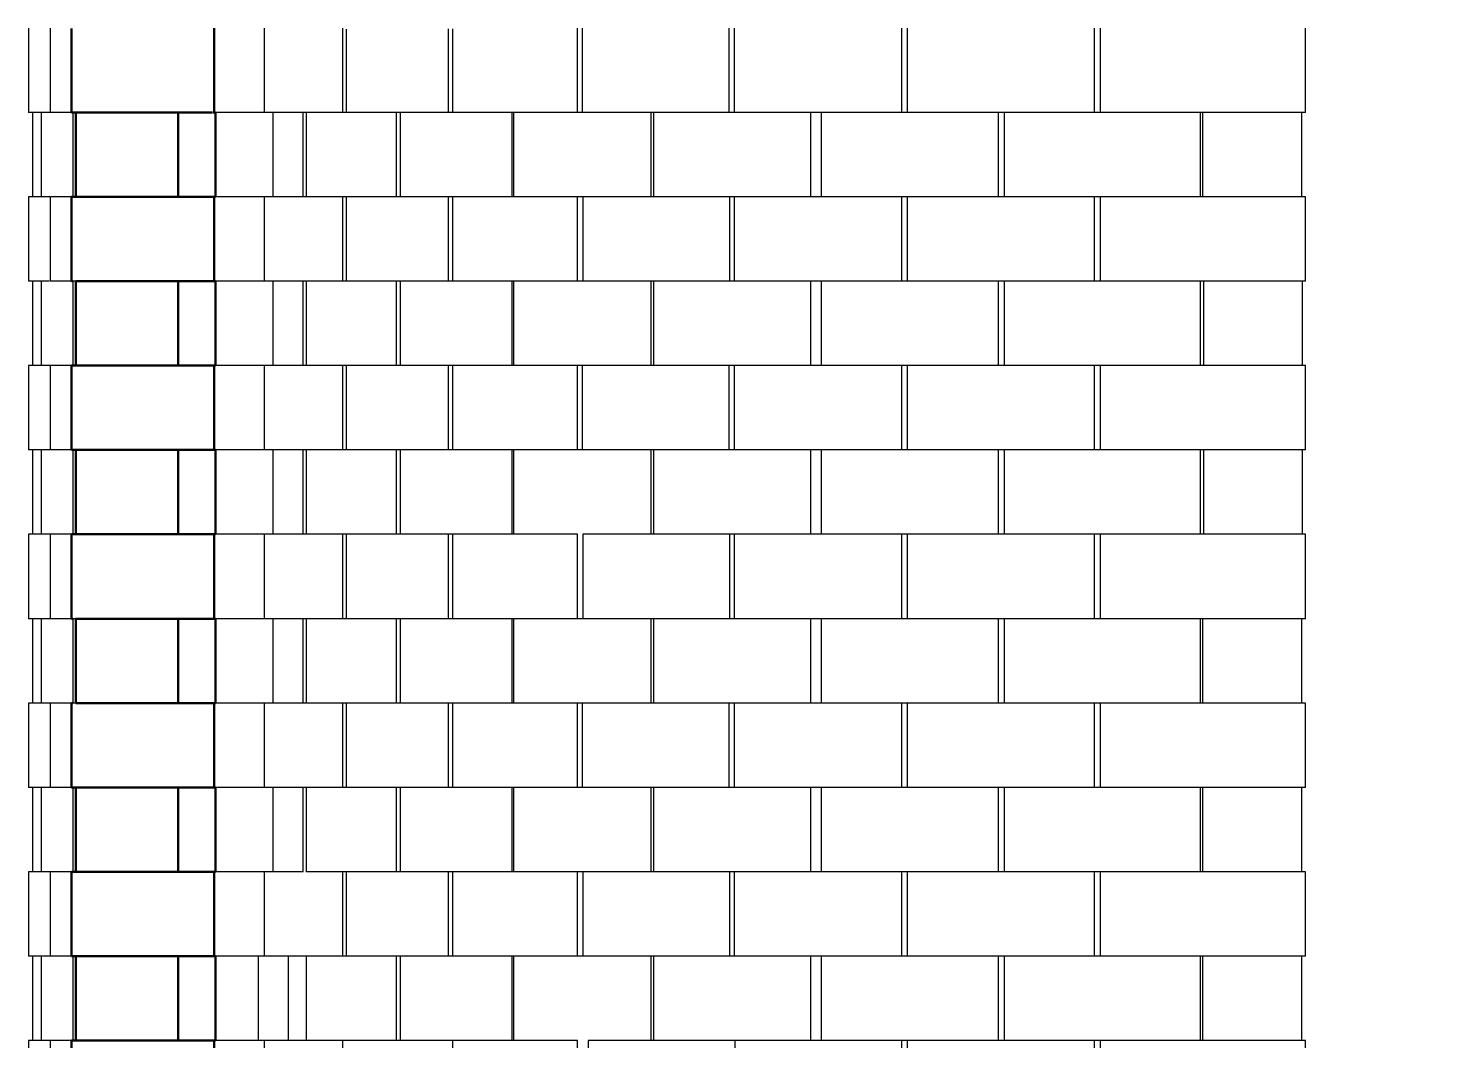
# Model space of a CAD drawing. Header units: millimetres. Extents: x 507.9 to 541, y 40.2 to 69.3.
# Drawn here: x 534.269 to 535.276, y 63.929 to 64.649 of the extents above; entities that cross this region are included whole.
import ezdxf

# ---------------------------------------------------------------- set-up
doc = ezdxf.new("R2010")
doc.units = ezdxf.units.MM
doc.layers.add('Make2D$Visible$ClippingPlaneIntersections', color=7, linetype='Continuous', lineweight=50, true_color=0x000000)
doc.layers.add('Make2D$Visible$Curves', color=7, linetype='Continuous', true_color=0x000000)

msp = doc.modelspace()

# ---------------------------------------------------------------- linework, layer by layer
at = {"layer": 'Make2D$Visible$ClippingPlaneIntersections', "color": 18, "true_color": 0x000000}
for points in [[(534.2996, 64.64885), (534.2996, 64.61893), (534.2996, 64.589)], [(534.40093, 64.589), (534.40093, 64.619), (534.40093, 64.649)], [(534.2996, 64.589), (534.34971, 64.589), (534.39982, 64.589)], [(534.30252, 64.529), (534.30252, 64.559), (534.30252, 64.589)], [(534.37542, 64.589), (534.37542, 64.559), (534.37542, 64.529)], [(534.40018, 64.589), (534.40055, 64.589), (534.40093, 64.589)], [(534.40093, 64.589), (534.40146, 64.589), (534.40199, 64.589)], [(534.40199, 64.529), (534.40199, 64.559), (534.40199, 64.589)], [(534.2996, 64.529), (534.35026, 64.529), (534.40093, 64.529)], [(534.2996, 64.529), (534.2996, 64.499), (534.2996, 64.469)], [(534.40093, 64.469), (534.40093, 64.499), (534.40093, 64.529)], [(534.40093, 64.529), (534.40146, 64.529), (534.40199, 64.529)], [(534.2996, 64.469), (534.30006, 64.469), (534.30053, 64.469)], [(534.30252, 64.469), (534.35172, 64.469), (534.40093, 64.469)], [(534.30252, 64.409), (534.30252, 64.439), (534.30252, 64.469)], [(534.37542, 64.469), (534.37542, 64.439), (534.37542, 64.409)], [(534.40093, 64.469), (534.40146, 64.469), (534.40199, 64.469)], [(534.40199, 64.409), (534.40199, 64.439), (534.40199, 64.469)], [(534.2996, 64.409), (534.34981, 64.409), (534.40002, 64.409)], [(534.2996, 64.40872), (534.2996, 64.37886), (534.2996, 64.349)], [(534.40002, 64.409), (534.40101, 64.409), (534.40199, 64.409)], [(534.40093, 64.349), (534.40093, 64.379), (534.40093, 64.409)], [(534.2996, 64.349), (534.34966, 64.349), (534.39972, 64.349)], [(534.30252, 64.289), (534.30252, 64.319), (534.30252, 64.349)], [(534.37542, 64.349), (534.37542, 64.319), (534.37542, 64.289)], [(534.39972, 64.349), (534.40085, 64.349), (534.40199, 64.349)], [(534.40199, 64.289), (534.40199, 64.319), (534.40199, 64.349)], [(534.2996, 64.289), (534.34966, 64.289), (534.39973, 64.289)], [(534.2996, 64.289), (534.2996, 64.259), (534.2996, 64.229)], [(534.39973, 64.289), (534.40086, 64.289), (534.40199, 64.289)], [(534.40093, 64.229), (534.40093, 64.259), (534.40093, 64.289)], [(534.2996, 64.229), (534.30006, 64.229), (534.30053, 64.229)], [(534.30252, 64.229), (534.35119, 64.229), (534.39986, 64.229)], [(534.30252, 64.169), (534.30252, 64.199), (534.30252, 64.229)], [(534.37542, 64.229), (534.37542, 64.199), (534.37542, 64.169)], [(534.39986, 64.229), (534.40093, 64.229), (534.40199, 64.229)], [(534.40199, 64.169), (534.40199, 64.199), (534.40199, 64.229)], [(534.2996, 64.169), (534.30006, 64.169), (534.30053, 64.169)], [(534.2996, 64.169), (534.2996, 64.139), (534.2996, 64.109)], [(534.30252, 64.169), (534.35172, 64.169), (534.40093, 64.169)], [(534.40093, 64.109), (534.40093, 64.139), (534.40093, 64.169)], [(534.40093, 64.169), (534.40146, 64.169), (534.40199, 64.169)], [(534.2996, 64.109), (534.33741, 64.109), (534.37523, 64.109)], [(534.30252, 64.049), (534.30252, 64.079), (534.30252, 64.109)], [(534.37542, 64.109), (534.38871, 64.109), (534.40199, 64.109)], [(534.37542, 64.109), (534.37542, 64.079), (534.37542, 64.049)], [(534.40199, 64.049), (534.40199, 64.079), (534.40199, 64.109)], [(534.2996, 64.049), (534.35026, 64.049), (534.40093, 64.049)], [(534.2996, 64.049), (534.2996, 64.019), (534.2996, 63.989)], [(534.40093, 64.049), (534.40146, 64.049), (534.40199, 64.049)], [(534.40093, 63.989), (534.40093, 64.019), (534.40093, 64.049)], [(534.2996, 63.989), (534.35026, 63.989), (534.40093, 63.989)], [(534.30252, 63.929), (534.30252, 63.959), (534.30252, 63.989)], [(534.37542, 63.989), (534.37542, 63.959), (534.37542, 63.929)], [(534.40093, 63.989), (534.40146, 63.989), (534.40199, 63.989)], [(534.40199, 63.929), (534.40199, 63.959), (534.40199, 63.989)], [(534.2996, 63.929), (534.35026, 63.929), (534.40093, 63.929)], [(534.2996, 63.929), (534.2996, 63.899), (534.2996, 63.869)], [(534.40093, 63.929), (534.40146, 63.929), (534.40199, 63.929)], [(534.40093, 63.869), (534.40093, 63.899), (534.40093, 63.929)]]:
    msp.add_open_spline(points, degree=2, dxfattribs=at)
at = {"layer": 'Make2D$Visible$Curves', "color": 18, "lineweight": -3, "true_color": 0x000000}
for points in [[(534.26892, 64.649), (534.26892, 64.619), (534.26892, 64.589)], [(534.28438, 64.649), (534.28438, 64.619), (534.28438, 64.589)], [(534.43665, 64.649), (534.43665, 64.619), (534.43665, 64.589)], [(534.49253, 64.589), (534.49253, 64.619), (534.49253, 64.649)], [(534.49491, 64.64835), (534.49491, 64.61867), (534.49491, 64.589)], [(534.56766, 64.589), (534.56766, 64.61878), (534.56766, 64.64856)], [(534.57042, 64.64849), (534.57042, 64.61875), (534.57042, 64.589)], [(534.65946, 64.589), (534.65946, 64.619), (534.65946, 64.649)], [(534.66258, 64.649), (534.66258, 64.619), (534.66258, 64.589)], [(534.76722, 64.589), (534.76722, 64.619), (534.76722, 64.649)], [(534.77067, 64.649), (534.77067, 64.619), (534.77067, 64.589)], [(534.89006, 64.589), (534.89006, 64.619), (534.89006, 64.649)], [(534.89383, 64.649), (534.89383, 64.619), (534.89383, 64.589)], [(535.02703, 64.589), (535.02703, 64.619), (535.02703, 64.649)], [(535.03107, 64.649), (535.03107, 64.619), (535.03107, 64.589)], [(535.17702, 64.589), (535.17702, 64.619), (535.17702, 64.649)], [(534.28357, 64.589), (534.27625, 64.589), (534.26892, 64.589)], [(534.27172, 64.589), (534.27172, 64.559), (534.27172, 64.529)], [(534.27786, 64.589), (534.27786, 64.55929), (534.27786, 64.52957)], [(534.28477, 64.589), (534.28417, 64.589), (534.28357, 64.589)], [(534.2996, 64.589), (534.29199, 64.589), (534.28438, 64.589)], [(534.30053, 64.589), (534.30053, 64.559), (534.30053, 64.529)], [(534.43665, 64.589), (534.41932, 64.589), (534.40199, 64.589)], [(534.4426, 64.589), (534.43962, 64.589), (534.43665, 64.589)], [(534.4426, 64.589), (534.4426, 64.559), (534.4426, 64.529)], [(534.46424, 64.589), (534.45342, 64.589), (534.4426, 64.589)], [(534.46614, 64.589), (534.46519, 64.589), (534.46424, 64.589)], [(534.46424, 64.529), (534.46424, 64.559), (534.46424, 64.589)], [(534.53061, 64.589), (534.49851, 64.589), (534.46641, 64.589)], [(534.46641, 64.589), (534.46641, 64.559), (534.46641, 64.529)], [(534.53061, 64.529), (534.53061, 64.559), (534.53061, 64.589)], [(534.53318, 64.589), (534.5319, 64.589), (534.53061, 64.589)], [(534.61399, 64.589), (534.57358, 64.589), (534.53318, 64.589)], [(534.53318, 64.589), (534.53318, 64.559), (534.53318, 64.529)], [(534.61276, 64.589), (534.61276, 64.559), (534.61276, 64.529)], [(534.62372, 64.589), (534.61885, 64.589), (534.61399, 64.589)], [(534.61399, 64.529), (534.61399, 64.559), (534.61399, 64.589)], [(534.66292, 64.589), (534.64332, 64.589), (534.62372, 64.589)], [(534.71364, 64.589), (534.68811, 64.589), (534.66258, 64.589)], [(534.71178, 64.529), (534.71178, 64.559), (534.71178, 64.589)], [(534.82537, 64.589), (534.76939, 64.589), (534.7134, 64.589)], [(534.7134, 64.589), (534.7134, 64.559), (534.7134, 64.529)], [(534.82537, 64.529), (534.82537, 64.559), (534.82537, 64.589)], [(534.83257, 64.589), (534.82897, 64.589), (534.82537, 64.589)], [(534.95884, 64.589), (534.8957, 64.589), (534.83257, 64.589)], [(534.83257, 64.589), (534.83257, 64.559), (534.83257, 64.529)], [(534.95884, 64.529), (534.95884, 64.559), (534.95884, 64.589)], [(534.96275, 64.589), (534.96079, 64.589), (534.95884, 64.589)], [(535.10233, 64.589), (535.03254, 64.589), (534.96275, 64.589)], [(534.96275, 64.589), (534.96275, 64.559), (534.96275, 64.529)], [(535.10233, 64.529), (535.10233, 64.559), (535.10233, 64.589)], [(535.10389, 64.589), (535.10311, 64.589), (535.10233, 64.589)], [(535.10392, 64.589), (535.10392, 64.559), (535.10392, 64.529)], [(535.17441, 64.589), (535.13916, 64.589), (535.10392, 64.589)], [(535.17702, 64.589), (535.17571, 64.589), (535.17441, 64.589)], [(535.17441, 64.529), (535.17441, 64.559), (535.17441, 64.589)], [(534.28357, 64.529), (534.27625, 64.529), (534.26892, 64.529)], [(534.26892, 64.529), (534.26892, 64.499), (534.26892, 64.469)], [(534.28438, 64.529), (534.28398, 64.529), (534.28357, 64.529)], [(534.28438, 64.529), (534.28438, 64.499), (534.28438, 64.469)], [(534.2996, 64.529), (534.29227, 64.529), (534.28494, 64.529)], [(534.39972, 64.52936), (534.39972, 64.52918), (534.39972, 64.529)], [(534.43665, 64.529), (534.41932, 64.529), (534.40199, 64.529)], [(534.4426, 64.529), (534.43962, 64.529), (534.43665, 64.529)], [(534.43665, 64.529), (534.43665, 64.499), (534.43665, 64.469)], [(534.46424, 64.529), (534.45342, 64.529), (534.4426, 64.529)], [(534.46641, 64.529), (534.46532, 64.529), (534.46424, 64.529)], [(534.53061, 64.529), (534.49851, 64.529), (534.46641, 64.529)], [(534.49253, 64.469), (534.49253, 64.499), (534.49253, 64.529)], [(534.49491, 64.529), (534.49491, 64.499), (534.49491, 64.469)], [(534.53318, 64.529), (534.5319, 64.529), (534.53061, 64.529)], [(534.61399, 64.529), (534.57358, 64.529), (534.53318, 64.529)], [(534.56766, 64.469), (534.56766, 64.499), (534.56766, 64.529)], [(534.57042, 64.529), (534.57042, 64.499), (534.57042, 64.469)], [(534.65946, 64.529), (534.63673, 64.529), (534.61399, 64.529)], [(534.66305, 64.529), (534.66126, 64.529), (534.65946, 64.529)], [(534.65946, 64.469), (534.65946, 64.499), (534.65946, 64.529)], [(534.76769, 64.529), (534.71537, 64.529), (534.66305, 64.529)], [(534.66305, 64.529), (534.66305, 64.499), (534.66305, 64.469)], [(534.76769, 64.469), (534.76769, 64.499), (534.76769, 64.529)], [(534.77335, 64.529), (534.77052, 64.529), (534.76769, 64.529)], [(534.77067, 64.529), (534.77067, 64.499), (534.77067, 64.469)], [(534.82028, 64.529), (534.79681, 64.529), (534.77335, 64.529)], [(534.82537, 64.529), (534.82282, 64.529), (534.82028, 64.529)], [(534.83257, 64.529), (534.82897, 64.529), (534.82537, 64.529)], [(534.95884, 64.529), (534.8957, 64.529), (534.83257, 64.529)], [(534.89006, 64.469), (534.89006, 64.499), (534.89006, 64.529)], [(534.89383, 64.529), (534.89383, 64.499), (534.89383, 64.469)], [(534.96275, 64.529), (534.96079, 64.529), (534.95884, 64.529)], [(535.10233, 64.529), (535.03254, 64.529), (534.96275, 64.529)], [(535.02703, 64.469), (535.02703, 64.499), (535.02703, 64.529)], [(535.03107, 64.52856), (535.03107, 64.49878), (535.03107, 64.469)], [(535.10432, 64.529), (535.10332, 64.529), (535.10233, 64.529)], [(535.17441, 64.529), (535.13916, 64.529), (535.10392, 64.529)], [(535.17702, 64.529), (535.17571, 64.529), (535.17441, 64.529)], [(535.17702, 64.469), (535.17702, 64.499), (535.17702, 64.529)], [(534.28357, 64.469), (534.27625, 64.469), (534.26892, 64.469)], [(534.27172, 64.469), (534.27172, 64.439), (534.27172, 64.409)], [(534.27786, 64.469), (534.27786, 64.439), (534.27786, 64.409)], [(534.2996, 64.469), (534.29199, 64.469), (534.28438, 64.469)], [(534.30252, 64.469), (534.30152, 64.469), (534.30053, 64.469)], [(534.30053, 64.469), (534.30053, 64.439), (534.30053, 64.409)], [(534.34573, 64.469), (534.32412, 64.469), (534.30252, 64.469)], [(534.43665, 64.469), (534.41932, 64.469), (534.40199, 64.469)], [(534.4426, 64.469), (534.43962, 64.469), (534.43665, 64.469)], [(534.4426, 64.469), (534.4426, 64.439), (534.4426, 64.409)], [(534.46424, 64.469), (534.45342, 64.469), (534.4426, 64.469)], [(534.46714, 64.469), (534.46569, 64.469), (534.46424, 64.469)], [(534.46424, 64.409), (534.46424, 64.439), (534.46424, 64.469)], [(534.46641, 64.469), (534.46641, 64.439), (534.46641, 64.409)], [(534.53061, 64.469), (534.49879, 64.469), (534.46698, 64.469)], [(534.53061, 64.409), (534.53061, 64.439), (534.53061, 64.469)], [(534.53318, 64.469), (534.5319, 64.469), (534.53061, 64.469)], [(534.61399, 64.469), (534.57358, 64.469), (534.53318, 64.469)], [(534.53318, 64.469), (534.53318, 64.439), (534.53318, 64.409)], [(534.61276, 64.469), (534.61276, 64.439), (534.61276, 64.409)], [(534.65946, 64.469), (534.63673, 64.469), (534.61399, 64.469)], [(534.61399, 64.409), (534.61399, 64.439), (534.61399, 64.469)], [(534.66305, 64.469), (534.66126, 64.469), (534.65946, 64.469)], [(534.76769, 64.469), (534.71537, 64.469), (534.66305, 64.469)], [(534.71178, 64.409), (534.71178, 64.439), (534.71178, 64.469)], [(534.7134, 64.469), (534.7134, 64.439), (534.7134, 64.409)], [(534.82537, 64.469), (534.79653, 64.469), (534.76769, 64.469)], [(534.82537, 64.409), (534.82537, 64.439), (534.82537, 64.469)], [(534.83257, 64.469), (534.82897, 64.469), (534.82537, 64.469)], [(534.95884, 64.469), (534.8957, 64.469), (534.83257, 64.469)], [(534.83257, 64.469), (534.83257, 64.439), (534.83257, 64.409)], [(534.96275, 64.469), (534.96079, 64.469), (534.95884, 64.469)], [(534.95884, 64.409), (534.95884, 64.439), (534.95884, 64.469)], [(534.96275, 64.469), (534.96275, 64.439), (534.96275, 64.409)], [(535.10233, 64.469), (535.03254, 64.469), (534.96275, 64.469)], [(535.10442, 64.469), (535.10338, 64.469), (535.10233, 64.469)], [(535.10233, 64.409), (535.10233, 64.439), (535.10233, 64.469)], [(535.10455, 64.469), (535.10455, 64.439), (535.10455, 64.409)], [(535.17504, 64.469), (535.1398, 64.469), (535.10455, 64.469)], [(535.17702, 64.469), (535.17603, 64.469), (535.17504, 64.469)], [(535.17504, 64.409), (535.17504, 64.439), (535.17504, 64.469)], [(534.28357, 64.409), (534.27625, 64.409), (534.26892, 64.409)], [(534.26892, 64.409), (534.26892, 64.379), (534.26892, 64.349)], [(534.28443, 64.409), (534.284, 64.409), (534.28357, 64.409)], [(534.2996, 64.409), (534.29199, 64.409), (534.28438, 64.409)], [(534.28438, 64.409), (534.28438, 64.379), (534.28438, 64.349)], [(534.43665, 64.409), (534.41932, 64.409), (534.40199, 64.409)], [(534.43665, 64.409), (534.43665, 64.379), (534.43665, 64.349)], [(534.4426, 64.409), (534.43962, 64.409), (534.43665, 64.409)], [(534.46424, 64.409), (534.45342, 64.409), (534.4426, 64.409)], [(534.46641, 64.409), (534.46532, 64.409), (534.46424, 64.409)], [(534.53061, 64.409), (534.49851, 64.409), (534.46641, 64.409)], [(534.49253, 64.349), (534.49253, 64.379), (534.49253, 64.409)], [(534.49491, 64.409), (534.49491, 64.379), (534.49491, 64.349)], [(534.53318, 64.409), (534.5319, 64.409), (534.53061, 64.409)], [(534.61399, 64.409), (534.57358, 64.409), (534.53318, 64.409)], [(534.56766, 64.349), (534.56766, 64.379), (534.56766, 64.409)], [(534.57042, 64.409), (534.57042, 64.379), (534.57042, 64.349)], [(534.66277, 64.409), (534.63838, 64.409), (534.61399, 64.409)], [(534.65946, 64.409), (534.63673, 64.409), (534.61399, 64.409)], [(534.65946, 64.349), (534.65946, 64.379), (534.65946, 64.409)], [(534.71348, 64.409), (534.68803, 64.409), (534.66258, 64.409)], [(534.66258, 64.409), (534.66258, 64.379), (534.66258, 64.349)], [(534.82537, 64.409), (534.76939, 64.409), (534.7134, 64.409)], [(534.76722, 64.349), (534.76722, 64.379), (534.76722, 64.409)], [(534.77067, 64.409), (534.77067, 64.379), (534.77067, 64.349)], [(534.83257, 64.409), (534.82897, 64.409), (534.82537, 64.409)], [(534.95884, 64.409), (534.8957, 64.409), (534.83257, 64.409)], [(534.89006, 64.349), (534.89006, 64.379), (534.89006, 64.409)], [(534.89383, 64.409), (534.89383, 64.379), (534.89383, 64.349)], [(534.96275, 64.409), (534.96079, 64.409), (534.95884, 64.409)], [(535.10233, 64.409), (535.03254, 64.409), (534.96275, 64.409)], [(535.02703, 64.349), (535.02703, 64.379), (535.02703, 64.409)], [(535.03107, 64.409), (535.03107, 64.379), (535.03107, 64.349)], [(535.1049, 64.409), (535.10362, 64.409), (535.10233, 64.409)], [(535.17504, 64.409), (535.1398, 64.409), (535.10455, 64.409)], [(535.17702, 64.409), (535.17603, 64.409), (535.17504, 64.409)], [(535.17702, 64.349), (535.17702, 64.379), (535.17702, 64.409)], [(534.28357, 64.349), (534.27625, 64.349), (534.26892, 64.349)], [(534.27172, 64.349), (534.27172, 64.31911), (534.27172, 64.28922)], [(534.27786, 64.349), (534.27786, 64.319), (534.27786, 64.289)], [(534.28474, 64.349), (534.28416, 64.349), (534.28357, 64.349)], [(534.2996, 64.349), (534.29199, 64.349), (534.28438, 64.349)], [(534.30053, 64.349), (534.30053, 64.319), (534.30053, 64.289)], [(534.43665, 64.349), (534.41932, 64.349), (534.40199, 64.349)], [(534.4426, 64.349), (534.43962, 64.349), (534.43665, 64.349)], [(534.4426, 64.349), (534.4426, 64.319), (534.4426, 64.289)], [(534.46424, 64.349), (534.45342, 64.349), (534.4426, 64.349)], [(534.4662, 64.349), (534.46522, 64.349), (534.46424, 64.349)], [(534.46424, 64.289), (534.46424, 64.319), (534.46424, 64.349)], [(534.46641, 64.349), (534.46641, 64.319), (534.46641, 64.289)], [(534.53061, 64.349), (534.49851, 64.349), (534.46641, 64.349)], [(534.53061, 64.289), (534.53061, 64.319), (534.53061, 64.349)], [(534.53318, 64.349), (534.5319, 64.349), (534.53061, 64.349)], [(534.53318, 64.349), (534.53318, 64.319), (534.53318, 64.289)], [(534.61399, 64.349), (534.57358, 64.349), (534.53318, 64.349)], [(534.61276, 64.349), (534.61276, 64.319), (534.61276, 64.289)], [(534.6237, 64.349), (534.61884, 64.349), (534.61399, 64.349)], [(534.61399, 64.289), (534.61399, 64.319), (534.61399, 64.349)], [(534.6629, 64.349), (534.6433, 64.349), (534.6237, 64.349)], [(534.71362, 64.349), (534.6881, 64.349), (534.66258, 64.349)], [(534.71178, 64.289), (534.71178, 64.31882), (534.71178, 64.34864)], [(534.7134, 64.349), (534.7134, 64.319), (534.7134, 64.289)], [(534.82537, 64.349), (534.76939, 64.349), (534.7134, 64.349)], [(534.82537, 64.289), (534.82537, 64.319), (534.82537, 64.349)], [(534.83257, 64.349), (534.82897, 64.349), (534.82537, 64.349)], [(534.95884, 64.349), (534.8957, 64.349), (534.83257, 64.349)], [(534.83257, 64.349), (534.83257, 64.319), (534.83257, 64.289)], [(534.95884, 64.289), (534.95884, 64.319), (534.95884, 64.349)], [(534.96275, 64.349), (534.96079, 64.349), (534.95884, 64.349)], [(535.10233, 64.349), (535.03254, 64.349), (534.96275, 64.349)], [(534.96275, 64.349), (534.96275, 64.319), (534.96275, 64.289)], [(535.10233, 64.289), (535.10233, 64.319), (535.10233, 64.349)], [(535.10481, 64.349), (535.10357, 64.349), (535.10233, 64.349)], [(535.10455, 64.349), (535.10455, 64.319), (535.10455, 64.289)], [(535.17504, 64.349), (535.1398, 64.349), (535.10455, 64.349)], [(535.17702, 64.349), (535.17603, 64.349), (535.17504, 64.349)], [(535.17504, 64.289), (535.17504, 64.319), (535.17504, 64.349)], [(536.8993, 64.289), (529.28339, 60.55611), (536.8993, 64.289)], [(534.28357, 64.289), (534.27625, 64.289), (534.26892, 64.289)], [(534.26892, 64.289), (534.26892, 64.259), (534.26892, 64.229)], [(534.28479, 64.289), (534.28418, 64.289), (534.28357, 64.289)], [(534.28438, 64.289), (534.28438, 64.259), (534.28438, 64.229)], [(534.2996, 64.289), (534.29199, 64.289), (534.28438, 64.289)], [(534.43665, 64.289), (534.41932, 64.289), (534.40199, 64.289)], [(534.43665, 64.289), (534.43665, 64.259), (534.43665, 64.229)], [(534.4426, 64.289), (534.43962, 64.289), (534.43665, 64.289)], [(534.46424, 64.289), (534.45342, 64.289), (534.4426, 64.289)], [(534.46641, 64.289), (534.46532, 64.289), (534.46424, 64.289)], [(534.53061, 64.289), (534.49851, 64.289), (534.46641, 64.289)], [(534.49253, 64.229), (534.49253, 64.259), (534.49253, 64.289)], [(534.49491, 64.289), (534.49491, 64.259), (534.49491, 64.229)], [(534.53318, 64.289), (534.5319, 64.289), (534.53061, 64.289)], [(534.61399, 64.289), (534.57358, 64.289), (534.53318, 64.289)], [(534.56766, 64.229), (534.56766, 64.259), (534.56766, 64.289)], [(534.57042, 64.289), (534.57042, 64.259), (534.57042, 64.229)], [(534.65946, 64.289), (534.63673, 64.289), (534.61399, 64.289)], [(534.65946, 64.229), (534.65946, 64.259), (534.65946, 64.289)], [(534.7677, 64.289), (534.71538, 64.289), (534.66306, 64.289)], [(534.66306, 64.289), (534.66306, 64.259), (534.66306, 64.229)], [(534.7677, 64.229), (534.7677, 64.259), (534.7677, 64.289)], [(534.77335, 64.289), (534.77052, 64.289), (534.7677, 64.289)], [(534.77067, 64.289), (534.77067, 64.259), (534.77067, 64.229)], [(534.81979, 64.289), (534.79657, 64.289), (534.77335, 64.289)], [(534.82537, 64.289), (534.82258, 64.289), (534.81979, 64.289)], [(534.83257, 64.289), (534.82897, 64.289), (534.82537, 64.289)], [(534.95884, 64.289), (534.8957, 64.289), (534.83257, 64.289)], [(534.89006, 64.229), (534.89006, 64.259), (534.89006, 64.289)], [(534.89383, 64.289), (534.89383, 64.259), (534.89383, 64.229)], [(534.96275, 64.289), (534.96079, 64.289), (534.95884, 64.289)], [(535.10233, 64.289), (535.03254, 64.289), (534.96275, 64.289)], [(535.02703, 64.229), (535.02703, 64.259), (535.02703, 64.289)], [(535.03107, 64.289), (535.03107, 64.259), (535.03107, 64.229)], [(535.10461, 64.289), (535.10347, 64.289), (535.10233, 64.289)], [(535.17504, 64.289), (535.1398, 64.289), (535.10455, 64.289)], [(535.17702, 64.289), (535.17603, 64.289), (535.17504, 64.289)], [(535.17702, 64.229), (535.17702, 64.259), (535.17702, 64.289)], [(534.28357, 64.229), (534.27625, 64.229), (534.26892, 64.229)], [(534.27172, 64.229), (534.27172, 64.199), (534.27172, 64.169)], [(534.27786, 64.229), (534.27786, 64.199), (534.27786, 64.169)], [(534.28386, 64.229), (534.28372, 64.229), (534.28357, 64.229)], [(534.28416, 64.229), (534.28387, 64.229), (534.28357, 64.229)], [(534.2996, 64.229), (534.29199, 64.229), (534.28438, 64.229)], [(534.30252, 64.229), (534.30152, 64.229), (534.30053, 64.229)], [(534.30053, 64.229), (534.30053, 64.199), (534.30053, 64.169)], [(534.43665, 64.229), (534.41932, 64.229), (534.40199, 64.229)], [(534.4426, 64.229), (534.43962, 64.229), (534.43665, 64.229)], [(534.4426, 64.229), (534.4426, 64.199), (534.4426, 64.169)], [(534.46424, 64.229), (534.45342, 64.229), (534.4426, 64.229)], [(534.46614, 64.229), (534.46519, 64.229), (534.46424, 64.229)], [(534.46424, 64.169), (534.46424, 64.199), (534.46424, 64.229)], [(534.53061, 64.229), (534.49851, 64.229), (534.46641, 64.229)], [(534.46641, 64.229), (534.46641, 64.199), (534.46641, 64.169)], [(534.53061, 64.169), (534.53061, 64.199), (534.53061, 64.229)], [(534.53318, 64.229), (534.5319, 64.229), (534.53061, 64.229)], [(534.61399, 64.229), (534.57358, 64.229), (534.53318, 64.229)], [(534.53318, 64.229), (534.53318, 64.199), (534.53318, 64.169)], [(534.61276, 64.229), (534.61276, 64.199), (534.61276, 64.169)], [(534.61399, 64.169), (534.61399, 64.199), (534.61399, 64.229)], [(534.65946, 64.229), (534.63673, 64.229), (534.61399, 64.229)], [(534.66306, 64.229), (534.66126, 64.229), (534.65946, 64.229)], [(534.7677, 64.229), (534.71538, 64.229), (534.66306, 64.229)], [(534.71178, 64.169), (534.71178, 64.199), (534.71178, 64.229)], [(534.7134, 64.229), (534.7134, 64.199), (534.7134, 64.169)], [(534.82537, 64.229), (534.79653, 64.229), (534.7677, 64.229)], [(534.82537, 64.169), (534.82537, 64.199), (534.82537, 64.229)], [(534.83257, 64.229), (534.82897, 64.229), (534.82537, 64.229)], [(534.95884, 64.229), (534.8957, 64.229), (534.83257, 64.229)], [(534.83257, 64.229), (534.83257, 64.199), (534.83257, 64.169)], [(534.96275, 64.229), (534.96079, 64.229), (534.95884, 64.229)], [(534.95884, 64.169), (534.95884, 64.199), (534.95884, 64.229)], [(534.96275, 64.229), (534.96275, 64.199), (534.96275, 64.169)], [(535.10233, 64.229), (535.03254, 64.229), (534.96275, 64.229)], [(535.10233, 64.169), (535.10233, 64.199), (535.10233, 64.229)], [(535.10438, 64.229), (535.10335, 64.229), (535.10233, 64.229)], [(535.10392, 64.229), (535.10392, 64.199), (535.10392, 64.169)], [(535.17441, 64.229), (535.13916, 64.229), (535.10392, 64.229)], [(535.17702, 64.229), (535.17571, 64.229), (535.17441, 64.229)], [(535.17441, 64.169), (535.17441, 64.199), (535.17441, 64.229)], [(534.28357, 64.169), (534.27625, 64.169), (534.26892, 64.169)], [(534.26892, 64.169), (534.26892, 64.139), (534.26892, 64.109)], [(534.28428, 64.169), (534.28393, 64.169), (534.28357, 64.169)], [(534.2996, 64.169), (534.29199, 64.169), (534.28438, 64.169)], [(534.28438, 64.169), (534.28438, 64.139), (534.28438, 64.109)], [(534.30252, 64.169), (534.30152, 64.169), (534.30053, 64.169)], [(534.43665, 64.169), (534.41932, 64.169), (534.40199, 64.169)], [(534.4426, 64.169), (534.43962, 64.169), (534.43665, 64.169)], [(534.43665, 64.169), (534.43665, 64.139), (534.43665, 64.109)], [(534.46424, 64.169), (534.45342, 64.169), (534.4426, 64.169)], [(534.46641, 64.169), (534.46532, 64.169), (534.46424, 64.169)], [(534.53061, 64.169), (534.49851, 64.169), (534.46641, 64.169)], [(534.49253, 64.109), (534.49253, 64.139), (534.49253, 64.169)], [(534.49491, 64.169), (534.49491, 64.139), (534.49491, 64.109)], [(534.53318, 64.169), (534.5319, 64.169), (534.53061, 64.169)], [(534.61399, 64.169), (534.57358, 64.169), (534.53318, 64.169)], [(534.56766, 64.109), (534.56766, 64.139), (534.56766, 64.169)], [(534.57042, 64.169), (534.57042, 64.139), (534.57042, 64.109)], [(534.66258, 64.169), (534.63829, 64.169), (534.61399, 64.169)], [(534.65946, 64.169), (534.63673, 64.169), (534.61399, 64.169)], [(534.65946, 64.109), (534.65946, 64.139), (534.65946, 64.169)], [(534.71346, 64.169), (534.68802, 64.169), (534.66258, 64.169)], [(534.66258, 64.169), (534.66258, 64.139), (534.66258, 64.109)], [(534.82537, 64.169), (534.76939, 64.169), (534.7134, 64.169)], [(534.76722, 64.109), (534.76722, 64.139), (534.76722, 64.169)], [(534.77067, 64.169), (534.77067, 64.139), (534.77067, 64.109)], [(534.83257, 64.169), (534.82897, 64.169), (534.82537, 64.169)], [(534.95884, 64.169), (534.8957, 64.169), (534.83257, 64.169)], [(534.89006, 64.109), (534.89006, 64.139), (534.89006, 64.169)], [(534.89383, 64.169), (534.89383, 64.139), (534.89383, 64.109)], [(534.96275, 64.169), (534.96079, 64.169), (534.95884, 64.169)], [(535.10233, 64.169), (535.03254, 64.169), (534.96275, 64.169)], [(535.104, 64.169), (535.10317, 64.169), (535.10233, 64.169)], [(535.17441, 64.169), (535.13916, 64.169), (535.10392, 64.169)], [(535.17702, 64.169), (535.17571, 64.169), (535.17441, 64.169)], [(535.17702, 64.109), (535.17702, 64.139), (535.17702, 64.169)], [(535.02703, 64.109), (535.02703, 64.13878), (535.02703, 64.16856)], [(535.03107, 64.16861), (535.03107, 64.13881), (535.03107, 64.109)], [(534.28357, 64.109), (534.27625, 64.109), (534.26892, 64.109)], [(534.27172, 64.109), (534.27172, 64.079), (534.27172, 64.049)], [(534.27786, 64.109), (534.27786, 64.079), (534.27786, 64.049)], [(534.28472, 64.109), (534.28415, 64.109), (534.28357, 64.109)], [(534.2996, 64.109), (534.29199, 64.109), (534.28438, 64.109)], [(534.30053, 64.109), (534.30053, 64.079), (534.30053, 64.049)], [(534.37562, 64.109), (534.37542, 64.109), (534.37523, 64.109)], [(534.43665, 64.109), (534.41932, 64.109), (534.40199, 64.109)], [(534.4426, 64.109), (534.43962, 64.109), (534.43665, 64.109)], [(534.4426, 64.109), (534.4426, 64.079), (534.4426, 64.049)], [(534.46424, 64.109), (534.45342, 64.109), (534.4426, 64.109)], [(534.46633, 64.109), (534.46528, 64.109), (534.46424, 64.109)], [(534.46424, 64.049), (534.46424, 64.079), (534.46424, 64.109)], [(534.53061, 64.109), (534.49851, 64.109), (534.46641, 64.109)], [(534.46641, 64.109), (534.46641, 64.079), (534.46641, 64.049)], [(534.53061, 64.049), (534.53061, 64.079), (534.53061, 64.109)], [(534.53318, 64.109), (534.5319, 64.109), (534.53061, 64.109)], [(534.53318, 64.109), (534.53318, 64.079), (534.53318, 64.049)], [(534.61399, 64.109), (534.57358, 64.109), (534.53318, 64.109)], [(534.61276, 64.109), (534.61276, 64.079), (534.61276, 64.049)], [(534.61399, 64.049), (534.61399, 64.079), (534.61399, 64.109)], [(534.62367, 64.109), (534.61883, 64.109), (534.61399, 64.109)], [(534.66288, 64.109), (534.64327, 64.109), (534.62367, 64.109)], [(534.71354, 64.109), (534.6883, 64.109), (534.66306, 64.109)], [(534.71178, 64.049), (534.71178, 64.079), (534.71178, 64.109)], [(534.82537, 64.109), (534.76951, 64.109), (534.71364, 64.109)], [(534.82537, 64.049), (534.82537, 64.079), (534.82537, 64.109)], [(534.83257, 64.109), (534.82897, 64.109), (534.82537, 64.109)], [(534.95884, 64.109), (534.8957, 64.109), (534.83257, 64.109)], [(534.83257, 64.109), (534.83257, 64.079), (534.83257, 64.049)], [(534.95884, 64.049), (534.95884, 64.079), (534.95884, 64.109)], [(534.96275, 64.109), (534.96079, 64.109), (534.95884, 64.109)], [(535.10233, 64.109), (535.03254, 64.109), (534.96275, 64.109)], [(534.96275, 64.109), (534.96275, 64.079), (534.96275, 64.049)], [(535.10386, 64.109), (535.1031, 64.109), (535.10233, 64.109)], [(535.10233, 64.049), (535.10233, 64.079), (535.10233, 64.109)], [(535.10392, 64.109), (535.10392, 64.079), (535.10392, 64.049)], [(535.17441, 64.109), (535.13916, 64.109), (535.10392, 64.109)], [(535.17702, 64.109), (535.17571, 64.109), (535.17441, 64.109)], [(535.17441, 64.049), (535.17441, 64.079), (535.17441, 64.109)], [(534.7134, 64.10839), (534.7134, 64.0787), (534.7134, 64.049)], [(534.28357, 64.049), (534.27625, 64.049), (534.26892, 64.049)], [(534.26892, 64.049), (534.26892, 64.019), (534.26892, 63.989)], [(534.28466, 64.049), (534.28411, 64.049), (534.28357, 64.049)], [(534.28438, 64.049), (534.28438, 64.019), (534.28438, 63.989)], [(534.2996, 64.049), (534.29199, 64.049), (534.28438, 64.049)], [(534.43665, 64.049), (534.41879, 64.049), (534.40093, 64.049)], [(534.4426, 64.049), (534.43962, 64.049), (534.43665, 64.049)], [(534.43665, 64.049), (534.43665, 64.019), (534.43665, 63.989)], [(534.46424, 64.049), (534.45342, 64.049), (534.4426, 64.049)], [(534.53061, 64.049), (534.49851, 64.049), (534.46641, 64.049)], [(534.49253, 63.989), (534.49253, 64.019), (534.49253, 64.049)], [(534.49491, 64.049), (534.49491, 64.019), (534.49491, 63.989)], [(534.53318, 64.049), (534.5319, 64.049), (534.53061, 64.049)], [(534.61399, 64.049), (534.57358, 64.049), (534.53318, 64.049)], [(534.56766, 63.989), (534.56766, 64.019), (534.56766, 64.049)], [(534.57042, 64.049), (534.57042, 64.019), (534.57042, 63.989)], [(534.62396, 64.049), (534.61897, 64.049), (534.61399, 64.049)], [(534.65946, 64.049), (534.64171, 64.049), (534.62396, 64.049)], [(534.66305, 64.049), (534.66126, 64.049), (534.65946, 64.049)], [(534.65946, 63.989), (534.65946, 64.019), (534.65946, 64.049)], [(534.66305, 64.049), (534.66305, 64.019), (534.66305, 63.989)], [(534.76769, 64.049), (534.71537, 64.049), (534.66305, 64.049)], [(534.82537, 64.049), (534.79653, 64.049), (534.76769, 64.049)], [(534.76769, 63.989), (534.76769, 64.019), (534.76769, 64.049)], [(534.77067, 64.049), (534.77067, 64.019), (534.77067, 63.989)], [(534.83257, 64.049), (534.82897, 64.049), (534.82537, 64.049)], [(534.95884, 64.049), (534.8957, 64.049), (534.83257, 64.049)], [(534.89006, 63.989), (534.89006, 64.019), (534.89006, 64.049)], [(534.89383, 64.049), (534.89383, 64.019), (534.89383, 63.989)], [(534.96275, 64.049), (534.96079, 64.049), (534.95884, 64.049)], [(535.10233, 64.049), (535.03254, 64.049), (534.96275, 64.049)], [(535.02703, 63.989), (535.02703, 64.019), (535.02703, 64.049)], [(535.03107, 64.049), (535.03107, 64.01921), (535.03107, 63.98942)], [(535.10392, 64.049), (535.10312, 64.049), (535.10233, 64.049)], [(535.17441, 64.049), (535.13916, 64.049), (535.10392, 64.049)], [(535.17702, 64.049), (535.17571, 64.049), (535.17441, 64.049)], [(535.17702, 63.989), (535.17702, 64.019), (535.17702, 64.049)], [(534.28357, 63.989), (534.27625, 63.989), (534.26892, 63.989)], [(534.27172, 63.989), (534.27172, 63.959), (534.27172, 63.929)], [(534.27786, 63.989), (534.27786, 63.959), (534.27786, 63.929)], [(534.28418, 63.989), (534.28388, 63.989), (534.28357, 63.989)], [(534.28431, 63.989), (534.28394, 63.989), (534.28357, 63.989)], [(534.2996, 63.989), (534.29199, 63.989), (534.28438, 63.989)], [(534.30053, 63.989), (534.30053, 63.959), (534.30053, 63.929)], [(534.43665, 63.989), (534.41932, 63.989), (534.40199, 63.989)], [(534.43228, 63.989), (534.43228, 63.959), (534.43228, 63.929)], [(534.45392, 63.989), (534.44528, 63.989), (534.43665, 63.989)], [(534.46641, 63.989), (534.46016, 63.989), (534.45392, 63.989)], [(534.45392, 63.929), (534.45392, 63.959), (534.45392, 63.989)], [(534.46641, 63.989), (534.46641, 63.959), (534.46641, 63.929)], [(534.53061, 63.989), (534.49851, 63.989), (534.46641, 63.989)], [(534.53318, 63.989), (534.5319, 63.989), (534.53061, 63.989)], [(534.53061, 63.929), (534.53061, 63.959), (534.53061, 63.989)], [(534.53318, 63.989), (534.53318, 63.959), (534.53318, 63.929)], [(534.61399, 63.989), (534.57358, 63.989), (534.53318, 63.989)], [(534.61276, 63.989), (534.61276, 63.959), (534.61276, 63.929)], [(534.62335, 63.989), (534.61867, 63.989), (534.61399, 63.989)], [(534.61399, 63.929), (534.61399, 63.959), (534.61399, 63.989)], [(534.65996, 63.989), (534.64165, 63.989), (534.62335, 63.989)], [(534.66305, 63.989), (534.66126, 63.989), (534.65946, 63.989)], [(534.76769, 63.989), (534.71537, 63.989), (534.66305, 63.989)], [(534.71178, 63.929), (534.71178, 63.959), (534.71178, 63.989)], [(534.7134, 63.989), (534.7134, 63.959), (534.7134, 63.929)], [(534.77067, 63.989), (534.76918, 63.989), (534.76769, 63.989)], [(534.8193, 63.989), (534.79499, 63.989), (534.77067, 63.989)], [(534.82537, 63.989), (534.82233, 63.989), (534.8193, 63.989)], [(534.82537, 63.929), (534.82537, 63.959), (534.82537, 63.989)], [(534.83257, 63.989), (534.82897, 63.989), (534.82537, 63.989)], [(534.83257, 63.989), (534.83257, 63.959), (534.83257, 63.929)], [(534.95884, 63.989), (534.8957, 63.989), (534.83257, 63.989)], [(534.95884, 63.929), (534.95884, 63.959), (534.95884, 63.989)], [(534.96275, 63.989), (534.96079, 63.989), (534.95884, 63.989)], [(534.96275, 63.989), (534.96275, 63.959), (534.96275, 63.929)], [(535.10233, 63.989), (535.03254, 63.989), (534.96275, 63.989)], [(535.10433, 63.989), (535.10333, 63.989), (535.10233, 63.989)], [(535.10233, 63.929), (535.10233, 63.959), (535.10233, 63.989)], [(535.10392, 63.989), (535.10392, 63.959), (535.10392, 63.929)], [(535.17441, 63.989), (535.13916, 63.989), (535.10392, 63.989)], [(535.17702, 63.989), (535.17571, 63.989), (535.17441, 63.989)], [(535.17441, 63.929), (535.17441, 63.959), (535.17441, 63.989)], [(534.28357, 63.929), (534.27625, 63.929), (534.26892, 63.929)], [(534.26892, 63.929), (534.26892, 63.899), (534.26892, 63.869)], [(534.28427, 63.929), (534.28392, 63.929), (534.28357, 63.929)], [(534.28438, 63.929), (534.28438, 63.899), (534.28438, 63.869)], [(534.2996, 63.929), (534.29199, 63.929), (534.28438, 63.929)], [(534.43665, 63.929), (534.41932, 63.929), (534.40199, 63.929)], [(534.43665, 63.929), (534.43665, 63.899), (534.43665, 63.869)], [(534.45392, 63.929), (534.44528, 63.929), (534.43665, 63.929)], [(534.46641, 63.929), (534.46016, 63.929), (534.45392, 63.929)], [(534.53061, 63.929), (534.49851, 63.929), (534.46641, 63.929)], [(534.49253, 63.869), (534.49253, 63.899), (534.49253, 63.929)], [(534.53318, 63.929), (534.5319, 63.929), (534.53061, 63.929)], [(534.61399, 63.929), (534.57358, 63.929), (534.53318, 63.929)], [(534.57042, 63.929), (534.57042, 63.899), (534.57042, 63.869)], [(534.65946, 63.929), (534.63673, 63.929), (534.61399, 63.929)], [(534.65946, 63.869), (534.65946, 63.899), (534.65946, 63.929)], [(534.77158, 63.929), (534.71926, 63.929), (534.66694, 63.929)], [(534.66694, 63.929), (534.66694, 63.899), (534.66694, 63.869)], [(534.77158, 63.869), (534.77158, 63.899), (534.77158, 63.929)], [(534.82537, 63.929), (534.79847, 63.929), (534.77158, 63.929)], [(534.83257, 63.929), (534.82897, 63.929), (534.82537, 63.929)], [(534.95884, 63.929), (534.8957, 63.929), (534.83257, 63.929)], [(534.89006, 63.869), (534.89006, 63.899), (534.89006, 63.929)], [(534.89383, 63.929), (534.89383, 63.899), (534.89383, 63.869)], [(534.96275, 63.929), (534.96079, 63.929), (534.95884, 63.929)], [(535.10233, 63.929), (535.03254, 63.929), (534.96275, 63.929)], [(535.02703, 63.869), (535.02703, 63.899), (535.02703, 63.929)], [(535.03107, 63.929), (535.03107, 63.899), (535.03107, 63.869)], [(535.10398, 63.929), (535.10315, 63.929), (535.10233, 63.929)], [(535.17441, 63.929), (535.13916, 63.929), (535.10392, 63.929)], [(535.17702, 63.929), (535.17571, 63.929), (535.17441, 63.929)], [(535.17702, 63.869), (535.17702, 63.899), (535.17702, 63.929)]]:
    msp.add_open_spline(points, degree=2, dxfattribs=at)

doc.saveas('drawing.dxf')
